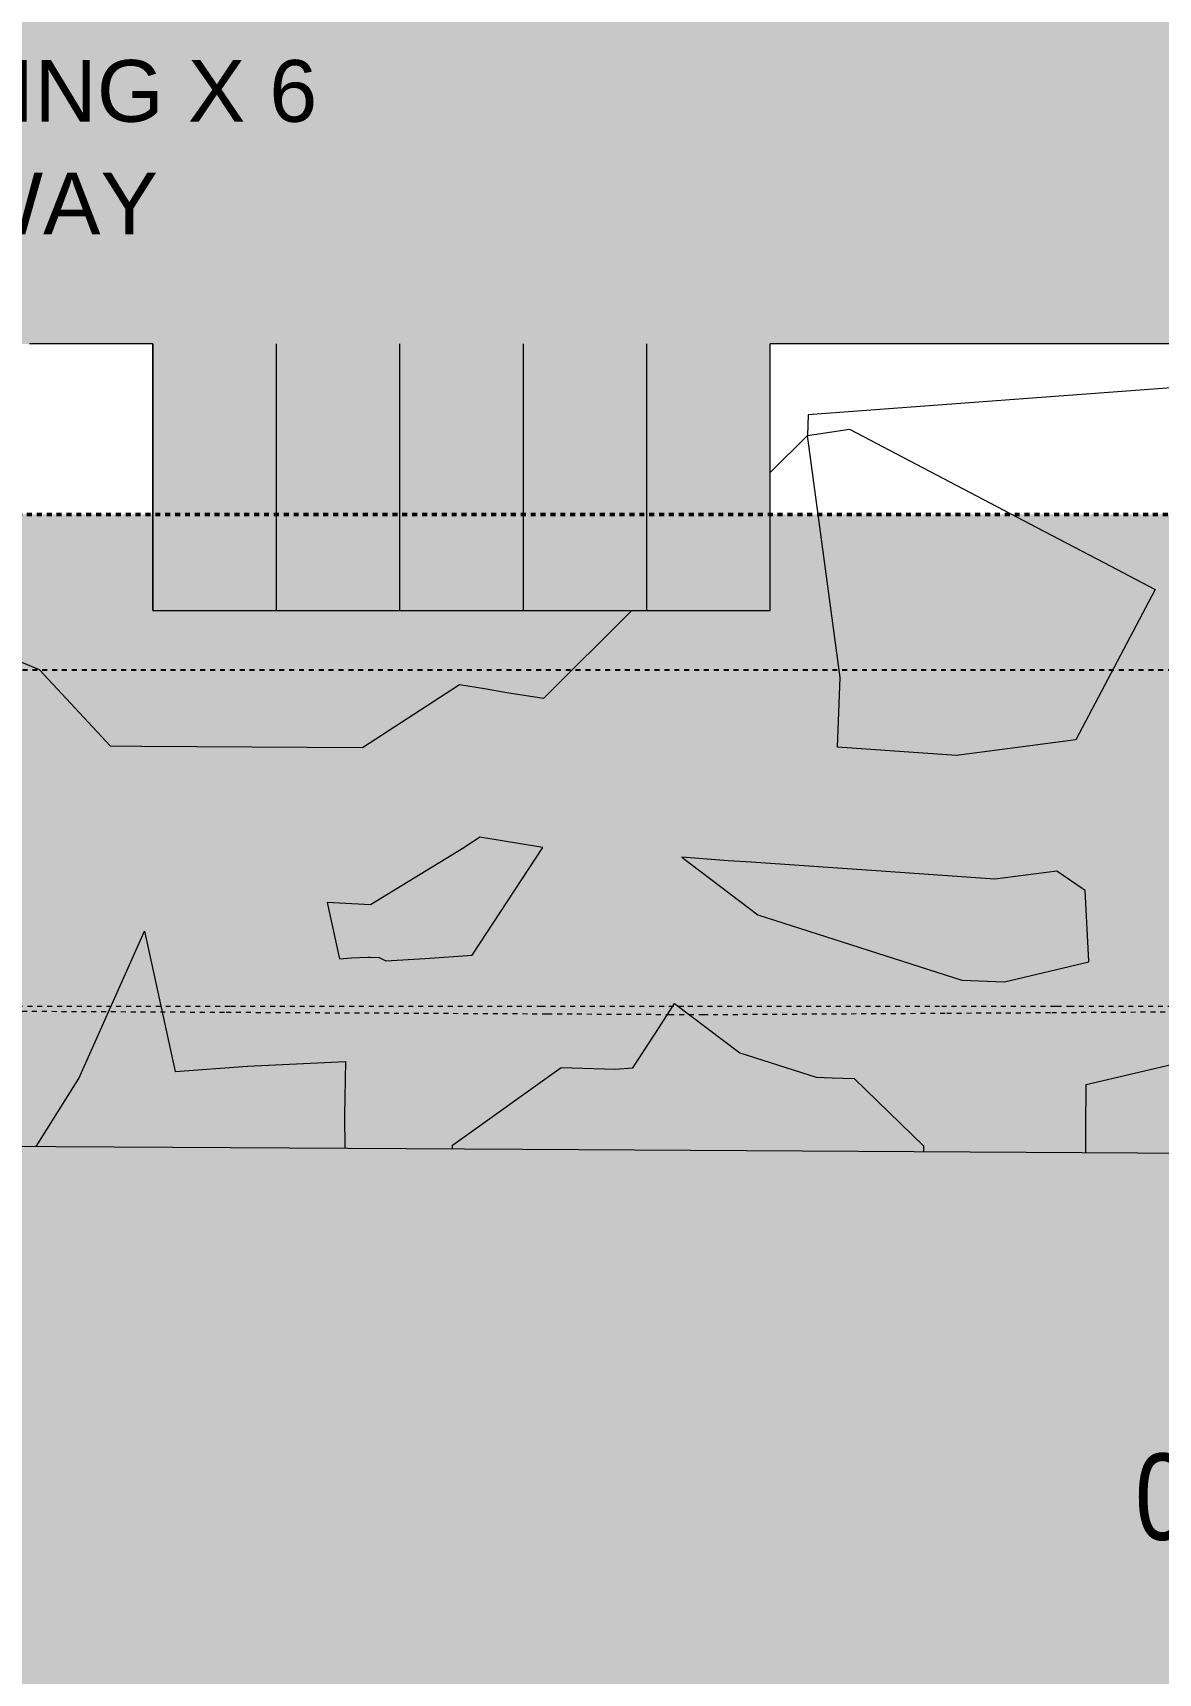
# Model space of a CAD drawing. Header units: metres. Extents: x -2515 to -2174, y 3875 to 4127.
# Drawn here: x -2284.29 to -2261.5, y 3925.63 to 3958.84 of the extents above; entities that cross this region are included whole.
import ezdxf

# ---------------------------------------------------------------- set-up
doc = ezdxf.new("R2010")
doc.units = ezdxf.units.M
for name, pattern in [('AEC_Double Dash', [0.039, 0.015, -0.004, 0.006, -0.004, 0.006, -0.004]), ('BOUNDARY Tighter', [0.008, 0.004, -0.002, 0, -0.002]), ('Dash Medium', [0.0075, 0.0045, -0.003])]:
    doc.linetypes.add(name, pattern=pattern)
for name, color, linetype, lineweight in [('A-DETL', 90, 'Continuous', 5), ('A-DETL-GENF', 92, 'Continuous', 5), ('A-FLOR', 192, 'Continuous', 5), ('A-FLOR-PATT', 8, 'Continuous', 5), ('C-PROP-LINE', 91, 'AEC_Double Dash', 5), ('C-TOPO', 7, 'Continuous', 5), ('C-TOPO-MAJR', 7, 'Continuous', 18), ('C-TOPO-MINR', 7, 'Continuous', 5), ('G-ANNO-SYMB', 111, 'Continuous', 5), ('G-ANNO-TEXT', 231, 'Continuous', 5)]:
    doc.layers.add(name, color=color, linetype=linetype, lineweight=lineweight)
doc.styles.add('Arial Narrow', font='ARIALN.TTF', dxfattribs={"height": 1.75})
doc.styles.add('Arial_1', font='arial.ttf', dxfattribs={"height": 1.25})

# ---------------------------------------------------------------- blocks, each defined once
blk = doc.blocks.new('Family - ___-284748-GA - TENANCY PLAN')
at = {"layer": 'C-PROP-LINE', "color": 21}
for p, q in [((-2286.708, 3939.043), (-2280.377, 3939.011)), ((-2280.3, 3939.126), (-2286.688, 3939.126)), ((-2271.109, 3939.126), (-2273.987, 3939.126)), ((-2273.873, 3938.979), (-2271.404, 3938.966)), ((-2263.587, 3939.126), (-2265.927, 3939.126)), ((-2265.786, 3938.992), (-2263.66, 3939.005)), ((-2263.261, 3939.126), (-2263.497, 3939.126))]:
    blk.add_line(p, q, dxfattribs=at)
at = {"layer": 'C-PROP-LINE', "color": 9}
for p, q in [((-2280.377, 3939.011), (-2273.873, 3938.979)), ((-2273.987, 3939.126), (-2280.3, 3939.126)), ((-2271.404, 3938.966), (-2270.717, 3938.963)), ((-2265.929, 3939.126), (-2271.101, 3939.126)), ((-2270.717, 3938.963), (-2265.786, 3938.992)), ((-2263.66, 3939.005), (-2257.429, 3939.042)), ((-2263.497, 3939.126), (-2263.587, 3939.126)), ((-2263.25, 3939.126), (-2263.261, 3939.126)), ((-2257.607, 3939.126), (-2263.247, 3939.126))]:
    blk.add_line(p, q, dxfattribs=at)
blk = doc.blocks.new('Tree 7m - Tree-V247-GA - TENANCY PLAN')
at = {"layer": 'A-DETL-GENF', "transparency": 33554585}
blk.add_hatch(color=53, dxfattribs=at).paths.add_polyline_path([(2.357, 2.429), (2.059, 2.371), (1.907, 2.493), (1.922, 2.628), (1.746, 2.671), (1.734, 2.765), (1.546, 2.765), (1.464, 2.938), (1.223, 2.963), (1.215, 3.085), (1.103, 3.108), (0.895, 3.08), (0.898, 3.23), (0.801, 3.308), (0.603, 3.371), (0.574, 3.267), (0.551, 3.074), (0.518, 3.004), (0.43, 2.995), (0.416, 3.042), (0.433, 3.094), (0.41, 3.12), (-0.092, 3.008), (-0.057, 3.124), (-0.043, 3.226), (-0.353, 3.237), (-0.505, 3.155), (-0.543, 3.225), (-0.47, 3.348), (-0.56, 3.362), (-0.66, 3.278), (-0.87, 3.243), (-0.894, 3.096), (-0.976, 3.12), (-1.221, 3.015), (-1.356, 3.067), (-1.458, 2.941), (-1.426, 2.81), (-1.487, 2.637), (-1.408, 2.588), (-1.403, 2.5), (-1.575, 2.485), (-1.68, 2.509), (-1.628, 2.599), (-1.604, 2.76), (-1.622, 2.892), (-1.685, 2.936), (-1.802, 2.936), (-1.884, 2.864), (-1.802, 2.69), (-1.838, 2.516), (-1.894, 2.583), (-1.961, 2.624), (-2.089, 2.593), (-2.089, 2.501), (-2.099, 2.399), (-2.154, 2.385), (-2.254, 2.466), (-2.285, 2.354), (-2.2, 2.242), (-2.204, 2.145), (-2.146, 2.11), (-2.142, 2.025), (-2.239, 2.064), (-2.316, 2.064), (-2.32, 2.014), (-2.332, 1.952), (-2.413, 1.855), (-2.448, 1.793), (-2.404, 1.706), (-2.387, 1.632), (-2.481, 1.564), (-2.566, 1.554), (-2.708, 1.63), (-2.701, 1.681), (-2.63, 1.723), (-2.595, 1.851), (-2.706, 1.892), (-2.795, 1.887), (-2.88, 1.839), (-2.907, 1.738), (-2.954, 1.664), (-2.96, 1.55), (-3.008, 1.479), (-3.017, 1.256), (-2.971, 1.159), (-2.892, 1.083), (-2.915, 1.022), (-2.905, 0.908), (-3.022, 0.946), (-3.33, 1.014), (-3.368, 0.976), (-3.294, 0.844), (-3.195, 0.608), (-3.292, 0.501), (-3.203, 0.363), (-3.251, 0.29), (-3.281, 0.226), (-3.279, 0.164), (-3.321, 0.141), (-3.368, 0.052), (-3.593, -0.01), (-3.556, -0.064), (-3.408, -0.112), (-3.215, -0.256), (-3.224, -0.323), (-3.294, -0.361), (-3.303, -0.475), (-3.221, -0.519), (-3.236, -0.609), (-3.353, -0.688), (-3.429, -0.919), (-3.277, -0.96), (-3.098, -0.864), (-3.005, -0.943), (-3.052, -1.118), (-3.166, -1.329), (-3.087, -1.504), (-3.049, -1.706), (-3.011, -1.835), (-2.827, -1.823), (-2.745, -1.7), (-2.707, -1.797), (-2.622, -1.806), (-2.637, -1.896), (-2.549, -1.963), (-2.677, -2.101), (-2.815, -2.162), (-2.885, -2.25), (-2.704, -2.291), (-2.484, -2.323), (-2.59, -2.428), (-2.525, -2.472), (-2.35, -2.402), (-2.297, -2.499), (-2.286, -2.63), (-2.093, -2.61), (-2.169, -2.697), (-2.098, -2.756), (-2.072, -2.847), (-1.982, -2.841), (-1.897, -2.7), (-1.756, -2.586), (-1.748, -2.803), (-1.827, -2.847), (-1.879, -2.961), (-1.856, -3.11), (-1.756, -3.06), (-1.68, -2.978), (-1.549, -2.934), (-1.552, -3.06), (-1.514, -3.104), (-1.481, -3.241), (-1.403, -3.259), (-1.3, -3.151), (-1.23, -3.162), (-1.215, -3.265), (-1.131, -3.268), (-0.967, -3.282), (-0.914, -3.233), (-0.812, -3.233), (-0.759, -3.347), (-0.68, -3.35), (-0.631, -3.3), (-0.517, -3.382), (-0.441, -3.335), (-0.446, -3.244), (-0.35, -3.227), (-0.326, -3.344), (-0.286, -3.51), (-0.215, -3.537), (-0.139, -3.446), (0.036, -3.437), (0.115, -3.589), (0.197, -3.56), (0.296, -3.388), (0.247, -3.309), (0.343, -3.218), (0.527, -3.244), (0.551, -3.3), (0.714, -3.367), (0.735, -3.259), (0.694, -3.159), (0.709, -3.054), (0.796, -3.06), (0.957, -3.133), (1.045, -3.124), (1.06, -3.045), (1.033, -3.007), (1.095, -2.914), (1.188, -2.926), (1.226, -2.972), (1.276, -3.119), (1.358, -3.151), (1.489, -3.083), (1.504, -2.931), (1.542, -2.849), (1.662, -2.849), (1.7, -2.782), (1.861, -2.797), (1.943, -2.782), (1.948, -2.616), (1.995, -2.493), (2.089, -2.56), (2.179, -2.636), (2.261, -2.583), (2.241, -2.382), (2.293, -2.279), (2.416, -2.107), (2.56, -2.075), (2.735, -2.104), (2.802, -2.042), (2.747, -1.923), (2.542, -1.803), (2.545, -1.721), (2.606, -1.738), (2.788, -1.765), (2.922, -1.759), (2.91, -1.618), (2.852, -1.513), (2.963, -1.504), (3.001, -1.344), (2.969, -1.27), (3.022, -1.19), (3.315, -1.012), (3.363, -0.936), (3.246, -0.885), (2.969, -0.788), (2.994, -0.666), (3.032, -0.608), (3.055, -0.498), (3.109, -0.46), (3.088, -0.379), (3.388, -0.353), (3.447, -0.29), (3.454, -0.203), (3.33, -0.12), (3.256, -0.015), (3.327, 0.099), (3.343, 0.186), (3.132, 0.254), (3.078, 0.374), (3.086, 0.524), (3.172, 0.666), (3.254, 0.742), (3.236, 0.829), (3.007, 0.837), (2.982, 0.885), (3.04, 1.182), (2.931, 1.254), (2.847, 1.292), (2.755, 1.404), (2.809, 1.515), (2.842, 1.635), (2.788, 1.719), (2.661, 1.795), (2.557, 1.696), (2.425, 1.691), (2.45, 1.981), (2.156, 2.046), (2.296, 2.218), (2.275, 2.282), (2.372, 2.343)])
blk = doc.blocks.new('Tree 5m - Tree 2-358685-GA - TENANCY PLAN')
at = {"layer": 'A-DETL-GENF', "transparency": 33554585}
blk.add_hatch(color=53, dxfattribs=at).paths.add_polyline_path([(1.637, 1.676), (1.432, 1.636), (1.327, 1.72), (1.338, 1.813), (1.217, 1.842), (1.208, 1.907), (1.079, 1.907), (1.023, 2.026), (0.857, 2.044), (0.851, 2.128), (0.774, 2.144), (0.631, 2.124), (0.633, 2.227), (0.566, 2.281), (0.43, 2.324), (0.41, 2.253), (0.394, 2.12), (0.371, 2.072), (0.311, 2.066), (0.301, 2.098), (0.313, 2.134), (0.297, 2.151), (-0.049, 2.075), (-0.024, 2.154), (-0.015, 2.225), (-0.228, 2.232), (-0.333, 2.176), (-0.359, 2.224), (-0.309, 2.308), (-0.371, 2.319), (-0.44, 2.26), (-0.585, 2.236), (-0.601, 2.135), (-0.657, 2.151), (-0.826, 2.079), (-0.919, 2.115), (-0.989, 2.029), (-0.967, 1.938), (-1.009, 1.819), (-0.955, 1.785), (-0.951, 1.725), (-1.07, 1.715), (-1.142, 1.731), (-1.106, 1.793), (-1.09, 1.904), (-1.102, 1.994), (-1.145, 2.025), (-1.226, 2.025), (-1.283, 1.975), (-1.226, 1.856), (-1.251, 1.736), (-1.29, 1.782), (-1.335, 1.81), (-1.423, 1.789), (-1.423, 1.725), (-1.431, 1.655), (-1.468, 1.645), (-1.537, 1.701), (-1.559, 1.624), (-1.5, 1.547), (-1.503, 1.48), (-1.463, 1.456), (-1.46, 1.398), (-1.527, 1.424), (-1.58, 1.424), (-1.591, 1.347), (-1.647, 1.281), (-1.67, 1.238), (-1.64, 1.178), (-1.629, 1.127), (-1.694, 1.081), (-1.752, 1.073), (-1.85, 1.126), (-1.845, 1.161), (-1.796, 1.189), (-1.772, 1.278), (-1.848, 1.306), (-1.91, 1.303), (-1.968, 1.27), (-1.991, 1.193), (-2.019, 1.149), (-2.024, 1.071), (-2.056, 1.022), (-2.063, 0.868), (-2.031, 0.802), (-1.977, 0.749), (-1.993, 0.707), (-1.986, 0.628), (-2.066, 0.655), (-2.278, 0.702), (-2.304, 0.676), (-2.253, 0.584), (-2.185, 0.422), (-2.252, 0.348), (-2.19, 0.254), (-2.228, 0.194), (-2.245, 0.159), (-2.243, 0.116), (-2.272, 0.1), (-2.304, 0.039), (-2.459, -0.004), (-2.434, -0.04), (-2.332, -0.074), (-2.199, -0.173), (-2.205, -0.219), (-2.253, -0.245), (-2.259, -0.324), (-2.203, -0.354), (-2.213, -0.416), (-2.294, -0.471), (-2.346, -0.63), (-2.241, -0.658), (-2.119, -0.591), (-2.054, -0.646), (-2.086, -0.766), (-2.165, -0.911), (-2.111, -1.032), (-2.084, -1.171), (-2.058, -1.26), (-1.931, -1.252), (-1.875, -1.167), (-1.849, -1.234), (-1.791, -1.24), (-1.801, -1.302), (-1.74, -1.348), (-1.829, -1.443), (-1.923, -1.485), (-1.972, -1.546), (-1.815, -1.579), (-1.696, -1.596), (-1.768, -1.669), (-1.724, -1.699), (-1.603, -1.65), (-1.567, -1.717), (-1.559, -1.808), (-1.426, -1.793), (-1.478, -1.854), (-1.43, -1.894), (-1.412, -1.957), (-1.35, -1.952), (-1.291, -1.856), (-1.195, -1.777), (-1.189, -1.926), (-1.243, -1.957), (-1.279, -2.035), (-1.263, -2.138), (-1.195, -2.103), (-1.142, -2.047), (-1.052, -2.017), (-1.054, -2.103), (-1.027, -2.134), (-1.005, -2.228), (-0.951, -2.24), (-0.881, -2.166), (-0.832, -2.174), (-0.822, -2.244), (-0.764, -2.246), (-0.651, -2.256), (-0.615, -2.222), (-0.544, -2.222), (-0.508, -2.301), (-0.454, -2.303), (-0.419, -2.269), (-0.341, -2.325), (-0.289, -2.293), (-0.293, -2.23), (-0.226, -2.218), (-0.182, -2.414), (-0.134, -2.432), (-0.081, -2.369), (0.04, -2.363), (0.094, -2.468), (0.15, -2.448), (0.219, -2.329), (0.185, -2.275), (0.251, -2.212), (0.378, -2.23), (0.394, -2.269), (0.507, -2.315), (0.521, -2.24), (0.493, -2.172), (0.503, -2.099), (0.563, -2.103), (0.674, -2.154), (0.734, -2.148), (0.744, -2.093), (0.726, -2.067), (0.768, -2.003), (0.833, -2.011), (0.859, -2.043), (0.893, -2.144), (0.95, -2.166), (1.04, -2.12), (1.05, -2.015), (1.076, -1.959), (1.159, -1.959), (1.185, -1.912), (1.296, -1.922), (1.352, -1.912), (1.356, -1.797), (1.388, -1.713), (1.488, -1.789), (1.515, -1.812), (1.572, -1.775), (1.558, -1.636), (1.594, -1.566), (1.678, -1.447), (1.777, -1.425), (1.898, -1.445), (1.944, -1.403), (1.906, -1.32), (1.765, -1.238), (1.767, -1.181), (1.809, -1.193), (1.934, -1.212), (2.027, -1.208), (2.019, -1.111), (1.978, -1.038), (2.055, -1.032), (2.081, -0.922), (2.059, -0.871), (2.096, -0.816), (2.297, -0.693), (2.33, -0.641), (2.25, -0.606), (2.059, -0.539), (2.076, -0.455), (2.103, -0.415), (2.118, -0.34), (2.155, -0.313), (2.141, -0.257), (2.348, -0.24), (2.388, -0.2), (2.393, -0.137), (2.307, -0.079), (2.257, -0.007), (2.306, 0.072), (2.316, 0.131), (2.171, 0.178), (2.134, 0.261), (2.139, 0.364), (2.199, 0.462), (2.255, 0.515), (2.243, 0.574), (2.085, 0.579), (2.068, 0.613), (2.108, 0.817), (1.999, 0.882), (1.975, 0.893), (1.912, 0.97), (1.948, 1.047), (1.971, 1.129), (1.934, 1.187), (1.847, 1.239), (1.775, 1.171), (1.684, 1.168), (1.702, 1.367), (1.499, 1.412), (1.595, 1.531), (1.581, 1.575), (1.648, 1.617)])

msp = doc.modelspace()

# ---------------------------------------------------------------- hatches: boundary and pattern name
at = {"layer": 'A-DETL-GENF', "transparency": 33554585}
h = msp.add_hatch(color=7, dxfattribs=at)
h.paths.add_polyline_path([(-2302.0185, 3892.4128), (-2174.3113, 3892.4128), (-2174.3113, 4126.8955), (-2514.8637, 4126.8955), (-2514.8637, 3892.4128), (-2344.5875, 3892.4128)])
h.paths.add_polyline_path([(-2500.3708, 3896.9439), (-2507.4708, 3896.9439), (-2507.4708, 3904.3439), (-2500.3708, 3904.3439), (-2500.3708, 3903.4974)])
h.paths.add_polyline_path([(-2443.0284, 3945.9439), (-2477.4708, 3945.9439), (-2477.4708, 4057.0406), (-2355.409, 4057.0406), (-2355.409, 4059.8908), (-2213.309, 4059.8908), (-2213.309, 3949.0908), (-2338.4583, 3949.0908), (-2338.4583, 3945.9439), (-2441.6982, 3945.9439)])
at = {"layer": 'A-FLOR-PATT'}
msp.add_hatch(color=253, dxfattribs=at).paths.add_polyline_path([(-2281.8583, 3947.1439), (-2269.3583, 3947.1439), (-2269.3583, 3952.5439), (-2257.8, 3952.5439), (-2254.599, 3952.2944), (-2256.9459, 3959.1439), (-2269.3583, 3959.1439), (-2269.3583, 3964.5439), (-2281.8583, 3964.5439), (-2281.8583, 3959.1439), (-2284.3583, 3959.1439), (-2284.3583, 3964.5439), (-2296.7963, 3964.5439), (-2296.7963, 3959.1439), (-2299.2963, 3959.1439), (-2299.3583, 3952.5439), (-2281.8583, 3952.5439), (-2281.8583, 3947.3697)])

# ---------------------------------------------------------------- linework, layer by layer
at = {"layer": 'A-DETL'}
for p, q in [((-2281.8583, 3949.0908), (-2281.8583, 3952.5439)), ((-2281.8583, 3949.0908), (-2281.8583, 3952.5439)), ((-2279.3583, 3949.0908), (-2279.3583, 3952.5439)), ((-2276.8583, 3949.0908), (-2276.8583, 3952.5439)), ((-2274.3583, 3949.0908), (-2274.3583, 3952.5439)), ((-2271.8583, 3949.0908), (-2271.8583, 3952.5439)), ((-2269.3583, 3949.0908), (-2269.3583, 3952.5439)), ((-2281.8583, 3947.3697), (-2281.8583, 3949.0908)), ((-2281.8583, 3947.3697), (-2281.8583, 3949.0908)), ((-2279.3583, 3947.1439), (-2279.3583, 3949.0908)), ((-2276.8583, 3947.1439), (-2276.8583, 3949.0908)), ((-2274.3583, 3948.1703), (-2274.3583, 3949.0908)), ((-2271.8583, 3947.8704), (-2271.8583, 3949.0908)), ((-2269.3583, 3948.1703), (-2269.3583, 3949.0908)), ((-2274.3583, 3947.1439), (-2274.3583, 3948.1667)), ((-2271.8583, 3947.1439), (-2271.8583, 3947.8704)), ((-2269.3583, 3947.6858), (-2269.3583, 3948.1667)), ((-2269.3583, 3947.1439), (-2269.3583, 3947.6815)), ((-2281.8583, 3947.1439), (-2281.8583, 3947.3671)), ((-2281.8583, 3947.1439), (-2281.8583, 3947.3671))]:
    msp.add_line(p, q, dxfattribs=at)
at = {"layer": 'A-DETL', "linetype": 'Dash Medium', "lineweight": 50}
msp.add_line((-2213.309, 3949.0908), (-2355.409, 3949.0908), dxfattribs=at)
at = {"layer": 'A-DETL', "linetype": 'BOUNDARY Tighter', "lineweight": 25}
msp.add_line((-2401.7005, 3945.9439), (-2257.3005, 3945.9439), dxfattribs=at)
at = {"layer": 'A-FLOR'}
for p, q in [((-2281.8583, 3952.5439), (-2284.3583, 3952.5439)), ((-2281.8583, 3952.5439), (-2281.8583, 3947.3697)), ((-2269.3583, 3948.1703), (-2269.3583, 3952.5439)), ((-2257.0515, 3952.5439), (-2269.3583, 3952.5439)), ((-2269.3583, 3947.6858), (-2269.3583, 3948.1667)), ((-2269.3583, 3947.1439), (-2269.3583, 3947.6815)), ((-2281.8583, 3947.3671), (-2281.8583, 3947.1439)), ((-2281.8583, 3947.1439), (-2275.6588, 3947.1439)), ((-2275.6544, 3947.1439), (-2270.6588, 3947.1439)), ((-2270.6544, 3947.1439), (-2269.3583, 3947.1439))]:
    msp.add_line(p, q, dxfattribs=at)
at = {"layer": 'C-TOPO'}
for p, q in [((-2274.3696, 3936.2297), (-2313.991, 3936.4671)), ((-2245.6721, 3936.0578), (-2274.3696, 3936.2297))]:
    msp.add_line(p, q, dxfattribs=at)
at = {"layer": 'C-TOPO-MAJR', "color": 251, "lineweight": 13}
for p, q in [((-2260.0481, 3951.7405), (-2268.5904, 3951.1051)), ((-2268.5904, 3951.1051), (-2268.6044, 3950.6899)), ((-2268.6044, 3950.6899), (-2269.3583, 3949.9383)), ((-2268.6044, 3950.6899), (-2267.7547, 3950.817)), ((-2267.7547, 3950.817), (-2263.9596, 3948.8282))]:
    msp.add_line(p, q, dxfattribs=at)
at = {"layer": 'C-TOPO-MAJR', "color": 254, "lineweight": 13}
for p, q in [((-2267.9418, 3945.7907), (-2268.6044, 3950.6899)), ((-2263.9596, 3948.8282), (-2262.6025, 3948.1164)), ((-2262.6025, 3948.1164), (-2261.5668, 3947.5715)), ((-2261.5668, 3947.5715), (-2263.1727, 3944.5241)), ((-2272.1615, 3947.1439), (-2273.9514, 3945.3596)), ((-2284.1569, 3945.9441), (-2284.6436, 3946.1444)), ((-2282.7159, 3944.3962), (-2284.1569, 3945.9441)), ((-2275.6534, 3945.6398), (-2277.618, 3944.3613)), ((-2275.1428, 3945.5557), (-2275.6534, 3945.6398)), ((-2274.6948, 3945.4802), (-2275.1428, 3945.5557)), ((-2267.9944, 3944.3787), (-2267.9418, 3945.7907)), ((-2273.9514, 3945.3596), (-2274.6948, 3945.4802)), ((-2282.0924, 3944.3889), (-2282.7159, 3944.3962)), ((-2277.618, 3944.3613), (-2282.0924, 3944.3889)), ((-2265.5899, 3944.21), (-2267.9944, 3944.3787)), ((-2263.1727, 3944.5241), (-2265.585, 3944.2106)), ((-2283.3583, 3937.6679), (-2282.0308, 3940.6542)), ((-2282.0308, 3940.6542), (-2281.4084, 3937.8096)), ((-2271.6057, 3938.7014), (-2271.2962, 3939.188)), ((-2271.2962, 3939.188), (-2269.973, 3938.1914)), ((-2272.1442, 3937.8857), (-2271.6057, 3938.7014)), ((-2281.4084, 3937.8096), (-2279.946, 3937.9158)), ((-2279.946, 3937.9158), (-2277.9622, 3938.0156)), ((-2277.9622, 3938.0156), (-2277.9774, 3936.9212)), ((-2269.973, 3938.1914), (-2268.4258, 3937.6955)), ((-2262.9603, 3937.5488), (-2261.0021, 3938.0083)), ((-2284.2242, 3936.2888), (-2283.3583, 3937.6679)), ((-2275.7924, 3936.316), (-2273.5943, 3937.8894)), ((-2273.5943, 3937.8894), (-2272.5002, 3937.8591)), ((-2272.5002, 3937.8591), (-2272.1442, 3937.8857)), ((-2268.4258, 3937.6955), (-2268.1017, 3937.6823)), ((-2268.1017, 3937.6823), (-2267.661, 3937.6708)), ((-2267.661, 3937.6708), (-2266.2571, 3936.3055)), ((-2262.9654, 3936.6478), (-2262.9603, 3937.5488)), ((-2277.9774, 3936.9212), (-2277.9728, 3936.2513)), ((-2262.9686, 3936.1614), (-2262.9654, 3936.6478)), ((-2275.7928, 3936.2383), (-2275.7924, 3936.316)), ((-2266.2571, 3936.3055), (-2266.2579, 3936.1811))]:
    msp.add_line(p, q, dxfattribs=at)
at = {"layer": 'C-TOPO-MINR', "color": 9}
for p, q in [((-2275.2379, 3942.5543), (-2275.3898, 3942.4555)), ((-2273.9614, 3942.3441), (-2275.2379, 3942.5543)), ((-2275.5654, 3942.3412), (-2277.4504, 3941.1856)), ((-2275.392, 3942.454), (-2275.5654, 3942.3412)), ((-2275.3973, 3940.1689), (-2273.9614, 3942.3441)), ((-2271.1512, 3942.1469), (-2269.6076, 3940.9842)), ((-2270.2129, 3942.0785), (-2271.1512, 3942.1469)), ((-2269.7462, 3942.0483), (-2270.2129, 3942.0785)), ((-2267.0203, 3941.8571), (-2269.7462, 3942.0483)), ((-2264.808, 3941.7018), (-2267.015, 3941.8567)), ((-2263.5572, 3941.8643), (-2264.808, 3941.7018)), ((-2263.0422, 3941.5148), (-2263.5572, 3941.8643)), ((-2277.4504, 3941.1856), (-2278.3311, 3941.2315)), ((-2278.3311, 3941.2315), (-2278.0822, 3940.0936)), ((-2262.9847, 3941.4757), (-2263.0366, 3941.511)), ((-2262.9055, 3940.0421), (-2262.9847, 3941.4757)), ((-2269.6076, 3940.9842), (-2265.4818, 3939.6619)), ((-2278.0822, 3940.0936), (-2277.8384, 3940.1113)), ((-2277.8384, 3940.1113), (-2277.5078, 3940.128)), ((-2277.5078, 3940.128), (-2277.4627, 3940.1259)), ((-2277.4627, 3940.1259), (-2277.2767, 3940.1213)), ((-2277.2767, 3940.1213), (-2277.1401, 3940.0476)), ((-2277.1401, 3940.0476), (-2276.3468, 3940.098)), ((-2276.3468, 3940.098), (-2275.3973, 3940.1689)), ((-2264.6173, 3939.6265), (-2262.9047, 3940.0284)), ((-2262.9047, 3940.0284), (-2262.9055, 3940.0421)), ((-2265.4818, 3939.6619), (-2264.6173, 3939.6265))]:
    msp.add_line(p, q, dxfattribs=at)

# ---------------------------------------------------------------- block references
at = {"layer": 'A-DETL-GENF', "transparency": 33554585, "rotation": 220.1293300237995}
for name, p in [('Tree 5m - Tree 2-358685-GA - TENANCY PLAN', (-2266.8867, 3962.0553)), ('Tree 7m - Tree-V247-GA - TENANCY PLAN', (-2284.3349, 3944.7722)), ('Tree 7m - Tree-V247-GA - TENANCY PLAN', (-2273.3349, 3944.7722)), ('Tree 7m - Tree-V247-GA - TENANCY PLAN', (-2268.3349, 3944.7722)), ('Tree 7m - Tree-V247-GA - TENANCY PLAN', (-2257.5229, 3943.3969)), ('Tree 5m - Tree 2-358685-GA - TENANCY PLAN', (-2262.9819, 3943.5252)), ('Tree 7m - Tree-V247-GA - TENANCY PLAN', (-2277.1161, 3938.1585)), ('Tree 7m - Tree-V247-GA - TENANCY PLAN', (-2260.5437, 3937.5837)), ('Tree 7m - Tree-V247-GA - TENANCY PLAN', (-2268.5969, 3937.2446))]:
    msp.add_blockref(name, p, dxfattribs=at)
at = {"layer": 'C-PROP-LINE', "color": 21}
msp.add_blockref('Family - ___-284748-GA - TENANCY PLAN', (0, 0), dxfattribs=at)

# ---------------------------------------------------------------- texts
at = {"layer": 'G-ANNO-SYMB', "insert": (-2261.9742, 3930.076), "char_height": 1.75, "width": 8.177212, "attachment_point": 1, "style": 'Arial Narrow'}
msp.add_mtext('000303', dxfattribs=at)
at = {"layer": 'G-ANNO-TEXT', "color": 7, "char_height": 1.25, "attachment_point": 1, "style": 'Arial_1'}
for s, insert, width in [('SHORT TERM PARKING X 6', (-2301.5238, 3958.2902), 27.858641), ('CARRIAGEWAY', (-2294.8525, 3956.0103), 15.913497)]:
    msp.add_mtext(s, dxfattribs=dict(at, insert=insert, width=width))

doc.saveas('drawing.dxf')
